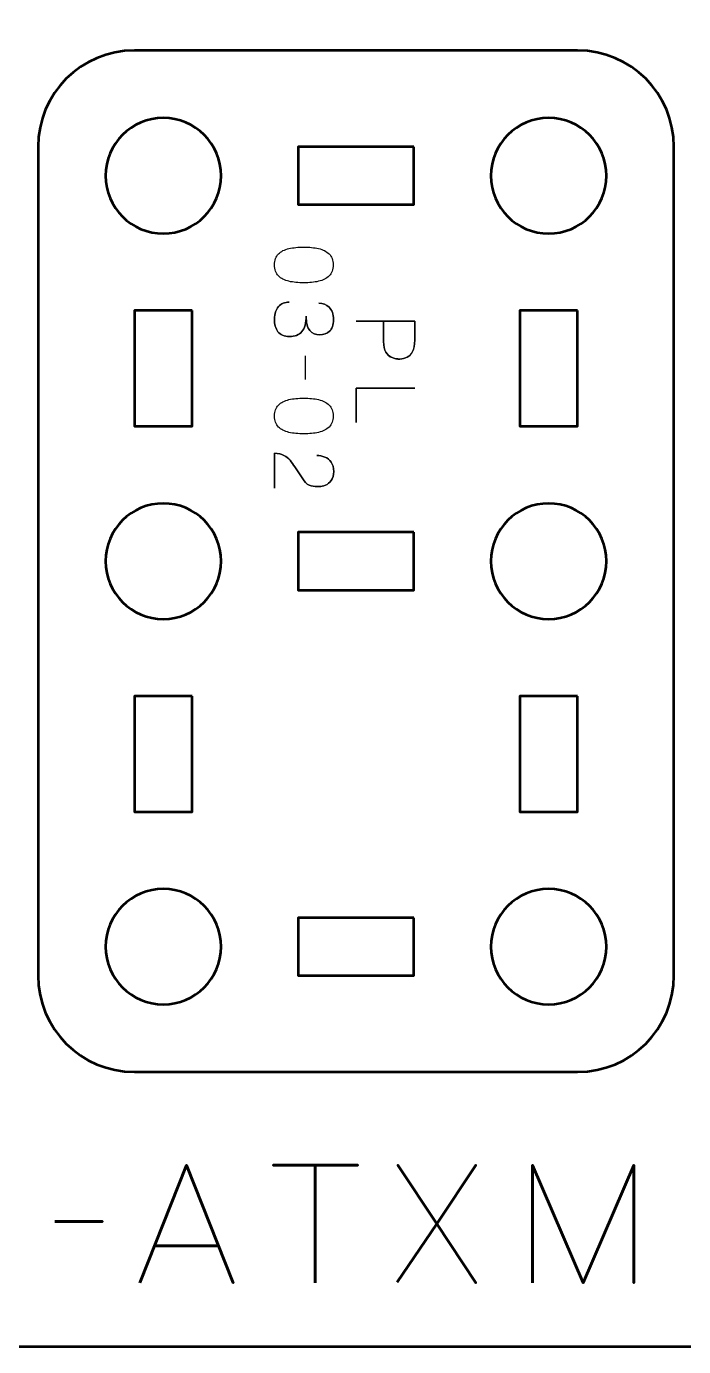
# Model space of a CAD drawing. Header units: centimetres. Extents: x -21 to 0, y -29.7 to 0.
# Drawn here: x -8.04 to -4.62, y -29.7 to -22.85 of the extents above; entities that cross this region are included whole.
import ezdxf

# ---------------------------------------------------------------- set-up
doc = ezdxf.new("R2010")
doc.units = ezdxf.units.CM
doc.header["$MEASUREMENT"] = 0
doc.layers.add('Layer 1', color=7, linetype='Continuous')

msp = doc.modelspace()

# ---------------------------------------------------------------- linework, layer by layer
at = {"layer": 'Layer 1', "color": 22, "lineweight": 53}
msp.add_open_spline([(-21, -29.19991), (-21, -29.19991), (-21, -0.49996), (-21, -0.49996), (-21, -0.49996), (-21, -0.22299), (-20.77691, 0), (-20.49991, 0), (-20.49991, 0), (-20.49991, 0), (-0.5001, 0), (-0.5001, 0), (-0.5001, 0), (-0.22296, 0), (0, -0.22299), (0, -0.49996), (0, -0.49996), (0, -0.49996), (0, -29.19991), (0, -29.19991), (0, -29.19991), (0, -29.47691), (-0.22296, -29.7), (-0.5001, -29.7), (-0.5001, -29.7), (-0.5001, -29.7), (-20.49991, -29.7), (-20.49991, -29.7), (-20.49991, -29.7), (-20.77691, -29.7), (-21, -29.47691), (-21, -29.19991)], degree=3, knots=[0, 0, 0, 0, 0.125, 0.125, 0.125, 0.125, 0.25, 0.25, 0.25, 0.25, 0.375, 0.375, 0.375, 0.375, 0.5, 0.5, 0.5, 0.5, 0.625, 0.625, 0.625, 0.625, 0.75, 0.75, 0.75, 0.75, 0.875, 0.875, 0.875, 0.875, 1, 1, 1, 1], dxfattribs=at)
at = {"layer": 'Layer 1', "color": 114, "lineweight": 53}
msp.add_open_spline([(-4.67488, -23.47505), (-4.67488, -23.47505), (-4.67488, -27.77491), (-4.67488, -27.77491), (-4.67488, -27.77491), (-4.67488, -28.05204), (-4.89798, -28.275), (-5.17498, -28.275), (-5.17498, -28.275), (-5.17498, -28.275), (-7.4749, -28.275), (-7.4749, -28.275), (-7.4749, -28.275), (-7.75191, -28.275), (-7.97486, -28.05204), (-7.97486, -27.77491), (-7.97486, -27.77491), (-7.97486, -27.77491), (-7.97486, -23.47505), (-7.97486, -23.47505), (-7.97486, -23.47505), (-7.97486, -23.19805), (-7.75191, -22.97496), (-7.4749, -22.97496), (-7.4749, -22.97496), (-7.4749, -22.97496), (-5.17498, -22.97496), (-5.17498, -22.97496), (-5.17498, -22.97496), (-4.89798, -22.97496), (-4.67488, -23.19805), (-4.67488, -23.47505)], degree=3, knots=[0, 0, 0, 0, 0.125, 0.125, 0.125, 0.125, 0.25, 0.25, 0.25, 0.25, 0.375, 0.375, 0.375, 0.375, 0.5, 0.5, 0.5, 0.5, 0.625, 0.625, 0.625, 0.625, 0.75, 0.75, 0.75, 0.75, 0.875, 0.875, 0.875, 0.875, 1, 1, 1, 1], dxfattribs=at)
at = {"layer": 'Layer 1', "lineweight": 53}
for points in [[(-7.32497, -23.92499), (-7.4906, -23.92499), (-7.62498, -23.79076), (-7.62498, -23.62498), (-7.62498, -23.62498), (-7.62498, -23.45932), (-7.4906, -23.32498), (-7.32497, -23.32498), (-7.32497, -23.32498), (-7.1592, -23.32498), (-7.02497, -23.45932), (-7.02497, -23.62498), (-7.02497, -23.62498), (-7.02497, -23.79076), (-7.1592, -23.92499), (-7.32497, -23.92499)], [(-5.32491, -23.92499), (-5.49068, -23.92499), (-5.62491, -23.79076), (-5.62491, -23.62498), (-5.62491, -23.62498), (-5.62491, -23.45932), (-5.49068, -23.32498), (-5.32491, -23.32498), (-5.32491, -23.32498), (-5.15925, -23.32498), (-5.02491, -23.45932), (-5.02491, -23.62498), (-5.02491, -23.62498), (-5.02491, -23.79076), (-5.15925, -23.92499), (-5.32491, -23.92499)], [(-6.02493, -23.47505), (-6.02493, -23.47505), (-6.02493, -23.77506), (-6.02493, -23.77506), (-6.02493, -23.77506), (-6.02493, -23.77506), (-6.62492, -23.77506), (-6.62492, -23.77506), (-6.62492, -23.77506), (-6.62492, -23.77506), (-6.62492, -23.47505), (-6.62492, -23.47505), (-6.62492, -23.47505), (-6.62492, -23.47505), (-6.02493, -23.47505), (-6.02493, -23.47505)], [(-7.1749, -24.325), (-7.1749, -24.325), (-7.1749, -24.925), (-7.1749, -24.925), (-7.1749, -24.925), (-7.1749, -24.925), (-7.4749, -24.925), (-7.4749, -24.925), (-7.4749, -24.925), (-7.4749, -24.925), (-7.4749, -24.325), (-7.4749, -24.325), (-7.4749, -24.325), (-7.4749, -24.325), (-7.1749, -24.325), (-7.1749, -24.325)], [(-5.17498, -24.325), (-5.17498, -24.325), (-5.17498, -24.925), (-5.17498, -24.925), (-5.17498, -24.925), (-5.17498, -24.925), (-5.47498, -24.925), (-5.47498, -24.925), (-5.47498, -24.925), (-5.47498, -24.925), (-5.47498, -24.325), (-5.47498, -24.325), (-5.47498, -24.325), (-5.47498, -24.325), (-5.17498, -24.325), (-5.17498, -24.325)], [(-7.32497, -25.92505), (-7.4906, -25.92505), (-7.62498, -25.79068), (-7.62498, -25.62505), (-7.62498, -25.62505), (-7.62498, -25.45928), (-7.4906, -25.32505), (-7.32497, -25.32505), (-7.32497, -25.32505), (-7.1592, -25.32505), (-7.02497, -25.45928), (-7.02497, -25.62505), (-7.02497, -25.62505), (-7.02497, -25.79068), (-7.1592, -25.92505), (-7.32497, -25.92505)], [(-5.32491, -25.92505), (-5.49068, -25.92505), (-5.62491, -25.79068), (-5.62491, -25.62505), (-5.62491, -25.62505), (-5.62491, -25.45928), (-5.49068, -25.32505), (-5.32491, -25.32505), (-5.32491, -25.32505), (-5.15925, -25.32505), (-5.02491, -25.45928), (-5.02491, -25.62505), (-5.02491, -25.62505), (-5.02491, -25.79068), (-5.15925, -25.92505), (-5.32491, -25.92505)], [(-6.02493, -25.47498), (-6.02493, -25.47498), (-6.02493, -25.77498), (-6.02493, -25.77498), (-6.02493, -25.77498), (-6.02493, -25.77498), (-6.62492, -25.77498), (-6.62492, -25.77498), (-6.62492, -25.77498), (-6.62492, -25.77498), (-6.62492, -25.47498), (-6.62492, -25.47498), (-6.62492, -25.47498), (-6.62492, -25.47498), (-6.02493, -25.47498), (-6.02493, -25.47498)], [(-7.1749, -26.32496), (-7.1749, -26.32496), (-7.1749, -26.92496), (-7.1749, -26.92496), (-7.1749, -26.92496), (-7.1749, -26.92496), (-7.4749, -26.92496), (-7.4749, -26.92496), (-7.4749, -26.92496), (-7.4749, -26.92496), (-7.4749, -26.32496), (-7.4749, -26.32496), (-7.4749, -26.32496), (-7.4749, -26.32496), (-7.1749, -26.32496), (-7.1749, -26.32496)], [(-5.17498, -26.32496), (-5.17498, -26.32496), (-5.17498, -26.92496), (-5.17498, -26.92496), (-5.17498, -26.92496), (-5.17498, -26.92496), (-5.47498, -26.92496), (-5.47498, -26.92496), (-5.47498, -26.92496), (-5.47498, -26.92496), (-5.47498, -26.32496), (-5.47498, -26.32496), (-5.47498, -26.32496), (-5.47498, -26.32496), (-5.17498, -26.32496), (-5.17498, -26.32496)], [(-7.32497, -27.92497), (-7.4906, -27.92497), (-7.62498, -27.79065), (-7.62498, -27.62498), (-7.62498, -27.62498), (-7.62498, -27.45935), (-7.4906, -27.32498), (-7.32497, -27.32498), (-7.32497, -27.32498), (-7.1592, -27.32498), (-7.02497, -27.45935), (-7.02497, -27.62498), (-7.02497, -27.62498), (-7.02497, -27.79065), (-7.1592, -27.92497), (-7.32497, -27.92497)], [(-5.32491, -27.92497), (-5.49068, -27.92497), (-5.62491, -27.79065), (-5.62491, -27.62498), (-5.62491, -27.62498), (-5.62491, -27.45935), (-5.49068, -27.32498), (-5.32491, -27.32498), (-5.32491, -27.32498), (-5.15925, -27.32498), (-5.02491, -27.45935), (-5.02491, -27.62498), (-5.02491, -27.62498), (-5.02491, -27.79065), (-5.15925, -27.92497), (-5.32491, -27.92497)], [(-6.02493, -27.47491), (-6.02493, -27.47491), (-6.02493, -27.77491), (-6.02493, -27.77491), (-6.02493, -27.77491), (-6.02493, -27.77491), (-6.62492, -27.77491), (-6.62492, -27.77491), (-6.62492, -27.77491), (-6.62492, -27.77491), (-6.62492, -27.47491), (-6.62492, -27.47491), (-6.62492, -27.47491), (-6.62492, -27.47491), (-6.02493, -27.47491), (-6.02493, -27.47491)]]:
    msp.add_open_spline(points, degree=3, knots=[0, 0, 0, 0, 0.25, 0.25, 0.25, 0.25, 0.5, 0.5, 0.5, 0.5, 0.75, 0.75, 0.75, 0.75, 1, 1, 1, 1], dxfattribs=at)
at = {"layer": 'Layer 1', "color": 40, "lineweight": 30}
for points, knots in [([(-6.74825, -24.08786), (-6.74801, -24.11238), (-6.74109, -24.1314), (-6.72758, -24.14491), (-6.72758, -24.14491), (-6.7141, -24.15828), (-6.6959, -24.16763), (-6.6729, -24.17288), (-6.6729, -24.17288), (-6.65, -24.17796), (-6.62439, -24.18047), (-6.59585, -24.18019), (-6.59585, -24.18019), (-6.56774, -24.18047), (-6.54212, -24.17796), (-6.51909, -24.17288), (-6.51909, -24.17288), (-6.49637, -24.16763), (-6.47817, -24.15828), (-6.46437, -24.14491), (-6.46437, -24.14491), (-6.4509, -24.1314), (-6.44384, -24.11238), (-6.44345, -24.08786), (-6.44345, -24.08786), (-6.44384, -24.06321), (-6.4509, -24.04416), (-6.46437, -24.03082), (-6.46437, -24.03082), (-6.47817, -24.01731), (-6.49637, -24.00807), (-6.51909, -24.00299), (-6.51909, -24.00299), (-6.54212, -23.99773), (-6.56774, -23.99526), (-6.59585, -23.99565), (-6.59585, -23.99565), (-6.62439, -23.99526), (-6.65, -23.99773), (-6.6729, -24.00299), (-6.6729, -24.00299), (-6.6959, -24.00807), (-6.7141, -24.01731), (-6.72758, -24.03082), (-6.72758, -24.03082), (-6.74109, -24.04416), (-6.74801, -24.06321), (-6.74825, -24.08786)], [0, 0, 0, 0, 0.0833333, 0.0833333, 0.0833333, 0.0833333, 0.1666667, 0.1666667, 0.1666667, 0.1666667, 0.25, 0.25, 0.25, 0.25, 0.3333333, 0.3333333, 0.3333333, 0.3333333, 0.4166667, 0.4166667, 0.4166667, 0.4166667, 0.5, 0.5, 0.5, 0.5, 0.5833333, 0.5833333, 0.5833333, 0.5833333, 0.6666667, 0.6666667, 0.6666667, 0.6666667, 0.75, 0.75, 0.75, 0.75, 0.8333333, 0.8333333, 0.8333333, 0.8333333, 0.9166667, 0.9166667, 0.9166667, 0.9166667, 1, 1, 1, 1]), ([(-6.74825, -24.08786), (-6.74801, -24.11238), (-6.74109, -24.1314), (-6.72758, -24.14491), (-6.72758, -24.14491), (-6.7141, -24.15828), (-6.6959, -24.16763), (-6.6729, -24.17288), (-6.6729, -24.17288), (-6.65, -24.17796), (-6.62439, -24.18047), (-6.59585, -24.18019), (-6.59585, -24.18019), (-6.56774, -24.18047), (-6.54212, -24.17796), (-6.51909, -24.17288), (-6.51909, -24.17288), (-6.49637, -24.16763), (-6.47817, -24.15828), (-6.46437, -24.14491), (-6.46437, -24.14491), (-6.4509, -24.1314), (-6.44384, -24.11238), (-6.44345, -24.08786), (-6.44345, -24.08786), (-6.44384, -24.06321), (-6.4509, -24.04416), (-6.46437, -24.03082), (-6.46437, -24.03082), (-6.47817, -24.01731), (-6.49637, -24.00807), (-6.51909, -24.00299), (-6.51909, -24.00299), (-6.54212, -23.99773), (-6.56774, -23.99526), (-6.59585, -23.99565), (-6.59585, -23.99565), (-6.62439, -23.99526), (-6.65, -23.99773), (-6.6729, -24.00299), (-6.6729, -24.00299), (-6.6959, -24.00807), (-6.7141, -24.01731), (-6.72758, -24.03082), (-6.72758, -24.03082), (-6.74109, -24.04416), (-6.74801, -24.06321), (-6.74825, -24.08786)], [0, 0, 0, 0, 0.0833333, 0.0833333, 0.0833333, 0.0833333, 0.1666667, 0.1666667, 0.1666667, 0.1666667, 0.25, 0.25, 0.25, 0.25, 0.3333333, 0.3333333, 0.3333333, 0.3333333, 0.4166667, 0.4166667, 0.4166667, 0.4166667, 0.5, 0.5, 0.5, 0.5, 0.5833333, 0.5833333, 0.5833333, 0.5833333, 0.6666667, 0.6666667, 0.6666667, 0.6666667, 0.75, 0.75, 0.75, 0.75, 0.8333333, 0.8333333, 0.8333333, 0.8333333, 0.9166667, 0.9166667, 0.9166667, 0.9166667, 1, 1, 1, 1]), ([(-6.67163, -24.2809), (-6.69467, -24.2809), (-6.71312, -24.28863), (-6.72691, -24.30408), (-6.72691, -24.30408), (-6.74095, -24.31922), (-6.74801, -24.34059), (-6.74825, -24.36815), (-6.74825, -24.36815), (-6.74839, -24.39545), (-6.74233, -24.4175), (-6.73008, -24.43415), (-6.73008, -24.43415), (-6.71767, -24.45056), (-6.6977, -24.45895), (-6.67001, -24.45952), (-6.67001, -24.45952), (-6.64203, -24.45952), (-6.62065, -24.45098), (-6.60605, -24.43373), (-6.60605, -24.43373), (-6.59144, -24.41637), (-6.58414, -24.38938), (-6.584, -24.35284), (-6.584, -24.35284), (-6.58386, -24.38882), (-6.57726, -24.41418), (-6.56428, -24.42879), (-6.56428, -24.42879), (-6.55133, -24.44325), (-6.53454, -24.45027), (-6.51373, -24.44985), (-6.51373, -24.44985), (-6.49305, -24.44999), (-6.47598, -24.44406), (-6.46233, -24.43221), (-6.46233, -24.43221), (-6.44896, -24.42011), (-6.44194, -24.39986), (-6.44137, -24.37146), (-6.44137, -24.37146), (-6.44208, -24.34278), (-6.44977, -24.32158), (-6.46451, -24.30765), (-6.46451, -24.30765), (-6.47926, -24.2936), (-6.49704, -24.28669), (-6.51799, -24.28683), (-6.51799, -24.28683), (-6.49704, -24.28669), (-6.47926, -24.2936), (-6.46451, -24.30765), (-6.46451, -24.30765), (-6.44977, -24.32158), (-6.44208, -24.34278), (-6.44137, -24.37146), (-6.44137, -24.37146), (-6.44194, -24.39986), (-6.44896, -24.42011), (-6.46233, -24.43221), (-6.46233, -24.43221), (-6.47598, -24.44406), (-6.49305, -24.44999), (-6.51373, -24.44985), (-6.51373, -24.44985), (-6.53454, -24.45027), (-6.55133, -24.44325), (-6.56428, -24.42879), (-6.56428, -24.42879), (-6.57726, -24.41418), (-6.58386, -24.38882), (-6.584, -24.35284), (-6.584, -24.35284), (-6.58414, -24.38938), (-6.59144, -24.41637), (-6.60605, -24.43373), (-6.60605, -24.43373), (-6.62065, -24.45098), (-6.64203, -24.45952), (-6.67001, -24.45952), (-6.67001, -24.45952), (-6.6977, -24.45895), (-6.71767, -24.45056), (-6.73008, -24.43415), (-6.73008, -24.43415), (-6.74233, -24.4175), (-6.74839, -24.39545), (-6.74825, -24.36815), (-6.74825, -24.36815), (-6.74801, -24.34059), (-6.74095, -24.31922), (-6.72691, -24.30408), (-6.72691, -24.30408), (-6.71312, -24.28863), (-6.69467, -24.2809), (-6.67163, -24.2809)], [0, 0, 0, 0, 0.0416667, 0.0416667, 0.0416667, 0.0416667, 0.0833333, 0.0833333, 0.0833333, 0.0833333, 0.125, 0.125, 0.125, 0.125, 0.1666667, 0.1666667, 0.1666667, 0.1666667, 0.2083333, 0.2083333, 0.2083333, 0.2083333, 0.25, 0.25, 0.25, 0.25, 0.2916667, 0.2916667, 0.2916667, 0.2916667, 0.3333333, 0.3333333, 0.3333333, 0.3333333, 0.375, 0.375, 0.375, 0.375, 0.4166667, 0.4166667, 0.4166667, 0.4166667, 0.4583333, 0.4583333, 0.4583333, 0.4583333, 0.5, 0.5, 0.5, 0.5, 0.5416667, 0.5416667, 0.5416667, 0.5416667, 0.5833333, 0.5833333, 0.5833333, 0.5833333, 0.625, 0.625, 0.625, 0.625, 0.6666667, 0.6666667, 0.6666667, 0.6666667, 0.7083333, 0.7083333, 0.7083333, 0.7083333, 0.75, 0.75, 0.75, 0.75, 0.7916667, 0.7916667, 0.7916667, 0.7916667, 0.8333333, 0.8333333, 0.8333333, 0.8333333, 0.875, 0.875, 0.875, 0.875, 0.9166667, 0.9166667, 0.9166667, 0.9166667, 0.9583333, 0.9583333, 0.9583333, 0.9583333, 1, 1, 1, 1]), ([(-6.32492, -24.38042), (-6.32492, -24.38042), (-6.01971, -24.38042), (-6.01971, -24.38042), (-6.01971, -24.38042), (-6.01971, -24.38042), (-6.01971, -24.47772), (-6.01971, -24.47772), (-6.01971, -24.47772), (-6.01999, -24.50333), (-6.02369, -24.52333), (-6.03085, -24.53752), (-6.03085, -24.53752), (-6.03816, -24.55141), (-6.04768, -24.56122), (-6.05953, -24.56687), (-6.05953, -24.56687), (-6.07139, -24.57237), (-6.08419, -24.5754), (-6.09799, -24.57597), (-6.09799, -24.57597), (-6.11203, -24.57664), (-6.1254, -24.57431), (-6.13806, -24.56881), (-6.13806, -24.56881), (-6.15076, -24.56327), (-6.16124, -24.55378), (-6.16935, -24.54055), (-6.16935, -24.54055), (-6.1775, -24.52704), (-6.18163, -24.50883), (-6.18191, -24.48569), (-6.18191, -24.48569), (-6.18191, -24.48569), (-6.18191, -24.38042), (-6.18191, -24.38042), (-6.18191, -24.38042), (-6.18191, -24.38042), (-6.18191, -24.48569), (-6.18191, -24.48569), (-6.18191, -24.48569), (-6.18163, -24.50845), (-6.1775, -24.52647), (-6.16935, -24.53998), (-6.16935, -24.53998), (-6.16124, -24.55336), (-6.15076, -24.56288), (-6.13806, -24.56852), (-6.13806, -24.56852), (-6.1254, -24.57403), (-6.11203, -24.5765), (-6.09799, -24.57597), (-6.09799, -24.57597), (-6.08419, -24.5754), (-6.07139, -24.57237), (-6.05953, -24.56673), (-6.05953, -24.56673), (-6.04768, -24.56094), (-6.03816, -24.55103), (-6.03085, -24.53709), (-6.03085, -24.53709), (-6.02369, -24.52291), (-6.01999, -24.50305), (-6.01971, -24.47772), (-6.01971, -24.47772), (-6.01971, -24.47772), (-6.01971, -24.38042), (-6.01971, -24.38042), (-6.01971, -24.38042), (-6.01971, -24.38042), (-6.32492, -24.38042), (-6.32492, -24.38042)], [0, 0, 0, 0, 0.0555556, 0.0555556, 0.0555556, 0.0555556, 0.1111111, 0.1111111, 0.1111111, 0.1111111, 0.1666667, 0.1666667, 0.1666667, 0.1666667, 0.2222222, 0.2222222, 0.2222222, 0.2222222, 0.2777778, 0.2777778, 0.2777778, 0.2777778, 0.3333333, 0.3333333, 0.3333333, 0.3333333, 0.3888889, 0.3888889, 0.3888889, 0.3888889, 0.4444444, 0.4444444, 0.4444444, 0.4444444, 0.5, 0.5, 0.5, 0.5, 0.5555556, 0.5555556, 0.5555556, 0.5555556, 0.6111111, 0.6111111, 0.6111111, 0.6111111, 0.6666667, 0.6666667, 0.6666667, 0.6666667, 0.7222222, 0.7222222, 0.7222222, 0.7222222, 0.7777778, 0.7777778, 0.7777778, 0.7777778, 0.8333333, 0.8333333, 0.8333333, 0.8333333, 0.8888889, 0.8888889, 0.8888889, 0.8888889, 0.9444444, 0.9444444, 0.9444444, 0.9444444, 1, 1, 1, 1]), ([(-6.32492, -24.90503), (-6.32492, -24.90503), (-6.32492, -24.72684), (-6.32492, -24.72684), (-6.32492, -24.72684), (-6.32492, -24.72684), (-6.01971, -24.72684), (-6.01971, -24.72684), (-6.01971, -24.72684), (-6.01971, -24.72684), (-6.32492, -24.72684), (-6.32492, -24.72684), (-6.32492, -24.72684), (-6.32492, -24.72684), (-6.32492, -24.90503), (-6.32492, -24.90503)], [0, 0, 0, 0, 0.25, 0.25, 0.25, 0.25, 0.5, 0.5, 0.5, 0.5, 0.75, 0.75, 0.75, 0.75, 1, 1, 1, 1]), ([(-6.74825, -24.87169), (-6.74801, -24.89621), (-6.74109, -24.91522), (-6.72758, -24.92874), (-6.72758, -24.92874), (-6.7141, -24.94211), (-6.6959, -24.95145), (-6.6729, -24.95671), (-6.6729, -24.95671), (-6.65, -24.96179), (-6.62439, -24.9643), (-6.59585, -24.96401), (-6.59585, -24.96401), (-6.56774, -24.9643), (-6.54212, -24.96179), (-6.51909, -24.95671), (-6.51909, -24.95671), (-6.49637, -24.95145), (-6.47817, -24.94211), (-6.46437, -24.92874), (-6.46437, -24.92874), (-6.4509, -24.91522), (-6.44384, -24.89621), (-6.44345, -24.87169), (-6.44345, -24.87169), (-6.44384, -24.847), (-6.4509, -24.82798), (-6.46437, -24.81461), (-6.46437, -24.81461), (-6.47817, -24.80114), (-6.49637, -24.79189), (-6.51909, -24.78678), (-6.51909, -24.78678), (-6.54212, -24.78156), (-6.56774, -24.77909), (-6.59585, -24.77948), (-6.59585, -24.77948), (-6.62439, -24.77909), (-6.65, -24.78156), (-6.6729, -24.78678), (-6.6729, -24.78678), (-6.6959, -24.79189), (-6.7141, -24.80114), (-6.72758, -24.81461), (-6.72758, -24.81461), (-6.74109, -24.82798), (-6.74801, -24.847), (-6.74825, -24.87169)], [0, 0, 0, 0, 0.0833333, 0.0833333, 0.0833333, 0.0833333, 0.1666667, 0.1666667, 0.1666667, 0.1666667, 0.25, 0.25, 0.25, 0.25, 0.3333333, 0.3333333, 0.3333333, 0.3333333, 0.4166667, 0.4166667, 0.4166667, 0.4166667, 0.5, 0.5, 0.5, 0.5, 0.5833333, 0.5833333, 0.5833333, 0.5833333, 0.6666667, 0.6666667, 0.6666667, 0.6666667, 0.75, 0.75, 0.75, 0.75, 0.8333333, 0.8333333, 0.8333333, 0.8333333, 0.9166667, 0.9166667, 0.9166667, 0.9166667, 1, 1, 1, 1]), ([(-6.74825, -24.87169), (-6.74801, -24.89621), (-6.74109, -24.91522), (-6.72758, -24.92874), (-6.72758, -24.92874), (-6.7141, -24.94211), (-6.6959, -24.95145), (-6.6729, -24.95671), (-6.6729, -24.95671), (-6.65, -24.96179), (-6.62439, -24.9643), (-6.59585, -24.96401), (-6.59585, -24.96401), (-6.56774, -24.9643), (-6.54212, -24.96179), (-6.51909, -24.95671), (-6.51909, -24.95671), (-6.49637, -24.95145), (-6.47817, -24.94211), (-6.46437, -24.92874), (-6.46437, -24.92874), (-6.4509, -24.91522), (-6.44384, -24.89621), (-6.44345, -24.87169), (-6.44345, -24.87169), (-6.44384, -24.847), (-6.4509, -24.82798), (-6.46437, -24.81461), (-6.46437, -24.81461), (-6.47817, -24.80114), (-6.49637, -24.79189), (-6.51909, -24.78678), (-6.51909, -24.78678), (-6.54212, -24.78156), (-6.56774, -24.77909), (-6.59585, -24.77948), (-6.59585, -24.77948), (-6.62439, -24.77909), (-6.65, -24.78156), (-6.6729, -24.78678), (-6.6729, -24.78678), (-6.6959, -24.79189), (-6.7141, -24.80114), (-6.72758, -24.81461), (-6.72758, -24.81461), (-6.74109, -24.82798), (-6.74801, -24.847), (-6.74825, -24.87169)], [0, 0, 0, 0, 0.0833333, 0.0833333, 0.0833333, 0.0833333, 0.1666667, 0.1666667, 0.1666667, 0.1666667, 0.25, 0.25, 0.25, 0.25, 0.3333333, 0.3333333, 0.3333333, 0.3333333, 0.4166667, 0.4166667, 0.4166667, 0.4166667, 0.5, 0.5, 0.5, 0.5, 0.5833333, 0.5833333, 0.5833333, 0.5833333, 0.6666667, 0.6666667, 0.6666667, 0.6666667, 0.75, 0.75, 0.75, 0.75, 0.8333333, 0.8333333, 0.8333333, 0.8333333, 0.9166667, 0.9166667, 0.9166667, 0.9166667, 1, 1, 1, 1]), ([(-6.74825, -25.24638), (-6.74825, -25.24638), (-6.74825, -25.06473), (-6.74825, -25.06473), (-6.74825, -25.06473), (-6.728, -25.0653), (-6.7116, -25.069), (-6.69879, -25.07577), (-6.69879, -25.07577), (-6.68613, -25.08237), (-6.67551, -25.09091), (-6.66697, -25.10139), (-6.66697, -25.10139), (-6.65868, -25.11172), (-6.65057, -25.12305), (-6.64284, -25.13543), (-6.64284, -25.13543), (-6.64284, -25.13543), (-6.59462, -25.20778), (-6.59462, -25.20778), (-6.59462, -25.20778), (-6.58414, -25.22211), (-6.57186, -25.23078), (-6.55811, -25.23382), (-6.55811, -25.23382), (-6.54431, -25.23671), (-6.53027, -25.23795), (-6.51577, -25.23742), (-6.51577, -25.23742), (-6.506, -25.23756), (-6.49524, -25.23519), (-6.48353, -25.2305), (-6.48353, -25.2305), (-6.4721, -25.2257), (-6.46219, -25.2177), (-6.45365, -25.20641), (-6.45365, -25.20641), (-6.44536, -25.19498), (-6.44095, -25.17938), (-6.44056, -25.15956), (-6.44056, -25.15956), (-6.44095, -25.13941), (-6.44536, -25.12315), (-6.45379, -25.11105), (-6.45379, -25.11105), (-6.46233, -25.09877), (-6.47319, -25.08996), (-6.48632, -25.08459), (-6.48632, -25.08459), (-6.49965, -25.07905), (-6.51344, -25.07644), (-6.52763, -25.07659), (-6.52763, -25.07659), (-6.51344, -25.07644), (-6.49965, -25.07905), (-6.48632, -25.08459), (-6.48632, -25.08459), (-6.47319, -25.08996), (-6.46233, -25.09877), (-6.45379, -25.11105), (-6.45379, -25.11105), (-6.44536, -25.12315), (-6.44095, -25.13941), (-6.44056, -25.15956), (-6.44056, -25.15956), (-6.44095, -25.17938), (-6.44536, -25.19498), (-6.45365, -25.20641), (-6.45365, -25.20641), (-6.46219, -25.2177), (-6.4721, -25.2257), (-6.48353, -25.2305), (-6.48353, -25.2305), (-6.49524, -25.23519), (-6.506, -25.23756), (-6.51577, -25.23742), (-6.51577, -25.23742), (-6.53027, -25.23795), (-6.54431, -25.23671), (-6.55811, -25.23382), (-6.55811, -25.23382), (-6.57186, -25.23078), (-6.58414, -25.22211), (-6.59462, -25.20778), (-6.59462, -25.20778), (-6.59462, -25.20778), (-6.64284, -25.13543), (-6.64284, -25.13543), (-6.64284, -25.13543), (-6.65057, -25.12305), (-6.65868, -25.11172), (-6.66697, -25.10139), (-6.66697, -25.10139), (-6.67551, -25.09091), (-6.68613, -25.08237), (-6.69879, -25.07577), (-6.69879, -25.07577), (-6.7116, -25.069), (-6.728, -25.0653), (-6.74825, -25.06473), (-6.74825, -25.06473), (-6.74825, -25.06473), (-6.74825, -25.24638), (-6.74825, -25.24638)], [0, 0, 0, 0, 0.0384615, 0.0384615, 0.0384615, 0.0384615, 0.0769231, 0.0769231, 0.0769231, 0.0769231, 0.1153846, 0.1153846, 0.1153846, 0.1153846, 0.1538462, 0.1538462, 0.1538462, 0.1538462, 0.1923077, 0.1923077, 0.1923077, 0.1923077, 0.2307692, 0.2307692, 0.2307692, 0.2307692, 0.2692308, 0.2692308, 0.2692308, 0.2692308, 0.3076923, 0.3076923, 0.3076923, 0.3076923, 0.3461538, 0.3461538, 0.3461538, 0.3461538, 0.3846154, 0.3846154, 0.3846154, 0.3846154, 0.4230769, 0.4230769, 0.4230769, 0.4230769, 0.4615385, 0.4615385, 0.4615385, 0.4615385, 0.5, 0.5, 0.5, 0.5, 0.5384615, 0.5384615, 0.5384615, 0.5384615, 0.5769231, 0.5769231, 0.5769231, 0.5769231, 0.6153846, 0.6153846, 0.6153846, 0.6153846, 0.6538462, 0.6538462, 0.6538462, 0.6538462, 0.6923077, 0.6923077, 0.6923077, 0.6923077, 0.7307692, 0.7307692, 0.7307692, 0.7307692, 0.7692308, 0.7692308, 0.7692308, 0.7692308, 0.8076923, 0.8076923, 0.8076923, 0.8076923, 0.8461538, 0.8461538, 0.8461538, 0.8461538, 0.8846154, 0.8846154, 0.8846154, 0.8846154, 0.9230769, 0.9230769, 0.9230769, 0.9230769, 0.9615385, 0.9615385, 0.9615385, 0.9615385, 1, 1, 1, 1])]:
    msp.add_open_spline(points, degree=3, knots=knots, dxfattribs=at)
msp.add_open_spline([(-6.58869, -24.55956), (-6.58869, -24.55956), (-6.58869, -24.68274), (-6.58869, -24.68274)], degree=3, dxfattribs=at)
at = {"layer": 'Layer 1', "color": 30, "lineweight": 53}
for points, knots in [([(-7.44712, -29.36988), (-7.44712, -29.36988), (-7.20497, -28.75943), (-7.20497, -28.75943), (-7.20497, -28.75943), (-7.20497, -28.75943), (-6.96198, -29.36988), (-6.96198, -29.36988), (-6.96198, -29.36988), (-6.96198, -29.36988), (-7.20497, -28.75943), (-7.20497, -28.75943), (-7.20497, -28.75943), (-7.20497, -28.75943), (-7.44712, -29.36988), (-7.44712, -29.36988)], [0, 0, 0, 0, 0.25, 0.25, 0.25, 0.25, 0.5, 0.5, 0.5, 0.5, 0.75, 0.75, 0.75, 0.75, 1, 1, 1, 1]), ([(-6.5361, -29.36988), (-6.5361, -29.36988), (-6.5361, -28.75943), (-6.5361, -28.75943), (-6.5361, -28.75943), (-6.5361, -28.75943), (-6.75539, -28.75943), (-6.75539, -28.75943), (-6.75539, -28.75943), (-6.75539, -28.75943), (-6.31512, -28.75943), (-6.31512, -28.75943), (-6.31512, -28.75943), (-6.31512, -28.75943), (-6.5361, -28.75943), (-6.5361, -28.75943), (-6.5361, -28.75943), (-6.5361, -28.75943), (-6.5361, -29.36988), (-6.5361, -29.36988)], [0, 0, 0, 0, 0.2, 0.2, 0.2, 0.2, 0.4, 0.4, 0.4, 0.4, 0.6, 0.6, 0.6, 0.6, 0.8, 0.8, 0.8, 0.8, 1, 1, 1, 1]), ([(-6.11107, -29.36565), (-6.11107, -29.36565), (-5.90618, -29.06254), (-5.90618, -29.06254), (-5.90618, -29.06254), (-5.90618, -29.06254), (-6.10768, -28.75943), (-6.10768, -28.75943), (-6.10768, -28.75943), (-6.10768, -28.75943), (-5.90618, -29.06254), (-5.90618, -29.06254), (-5.90618, -29.06254), (-5.90618, -29.06254), (-5.70213, -28.75943), (-5.70213, -28.75943), (-5.70213, -28.75943), (-5.70213, -28.75943), (-5.90618, -29.06254), (-5.90618, -29.06254), (-5.90618, -29.06254), (-5.90618, -29.06254), (-5.70213, -29.36988), (-5.70213, -29.36988), (-5.70213, -29.36988), (-5.70213, -29.36988), (-5.90618, -29.06254), (-5.90618, -29.06254), (-5.90618, -29.06254), (-5.90618, -29.06254), (-6.11107, -29.36565), (-6.11107, -29.36565)], [0, 0, 0, 0, 0.125, 0.125, 0.125, 0.125, 0.25, 0.25, 0.25, 0.25, 0.375, 0.375, 0.375, 0.375, 0.5, 0.5, 0.5, 0.5, 0.625, 0.625, 0.625, 0.625, 0.75, 0.75, 0.75, 0.75, 0.875, 0.875, 0.875, 0.875, 1, 1, 1, 1]), ([(-5.40833, -29.36988), (-5.40833, -29.36988), (-5.40833, -28.75943), (-5.40833, -28.75943), (-5.40833, -28.75943), (-5.40833, -28.75943), (-5.14586, -29.36988), (-5.14586, -29.36988), (-5.14586, -29.36988), (-5.14586, -29.36988), (-4.88255, -28.75943), (-4.88255, -28.75943), (-4.88255, -28.75943), (-4.88255, -28.75943), (-4.88255, -29.36988), (-4.88255, -29.36988), (-4.88255, -29.36988), (-4.88255, -29.36988), (-4.88255, -28.75943), (-4.88255, -28.75943), (-4.88255, -28.75943), (-4.88255, -28.75943), (-5.14586, -29.36988), (-5.14586, -29.36988), (-5.14586, -29.36988), (-5.14586, -29.36988), (-5.40833, -28.75943), (-5.40833, -28.75943), (-5.40833, -28.75943), (-5.40833, -28.75943), (-5.40833, -29.36988), (-5.40833, -29.36988)], [0, 0, 0, 0, 0.125, 0.125, 0.125, 0.125, 0.25, 0.25, 0.25, 0.25, 0.375, 0.375, 0.375, 0.375, 0.5, 0.5, 0.5, 0.5, 0.625, 0.625, 0.625, 0.625, 0.75, 0.75, 0.75, 0.75, 0.875, 0.875, 0.875, 0.875, 1, 1, 1, 1]), ([(-7.88739, -29.05069), (-7.88739, -29.05069), (-7.64101, -29.05069), (-7.64101, -29.05069), (-7.64101, -29.05069), (-7.64101, -29.05069), (-7.88739, -29.05069), (-7.88739, -29.05069)], [0, 0, 0, 0, 0.5, 0.5, 0.5, 0.5, 1, 1, 1, 1]), ([(-7.37092, -29.17769), (-7.37092, -29.17769), (-7.03902, -29.17769), (-7.03902, -29.17769), (-7.03902, -29.17769), (-7.03902, -29.17769), (-7.37092, -29.17769), (-7.37092, -29.17769)], [0, 0, 0, 0, 0.5, 0.5, 0.5, 0.5, 1, 1, 1, 1])]:
    msp.add_open_spline(points, degree=3, knots=knots, dxfattribs=at)

doc.saveas('drawing.dxf')
